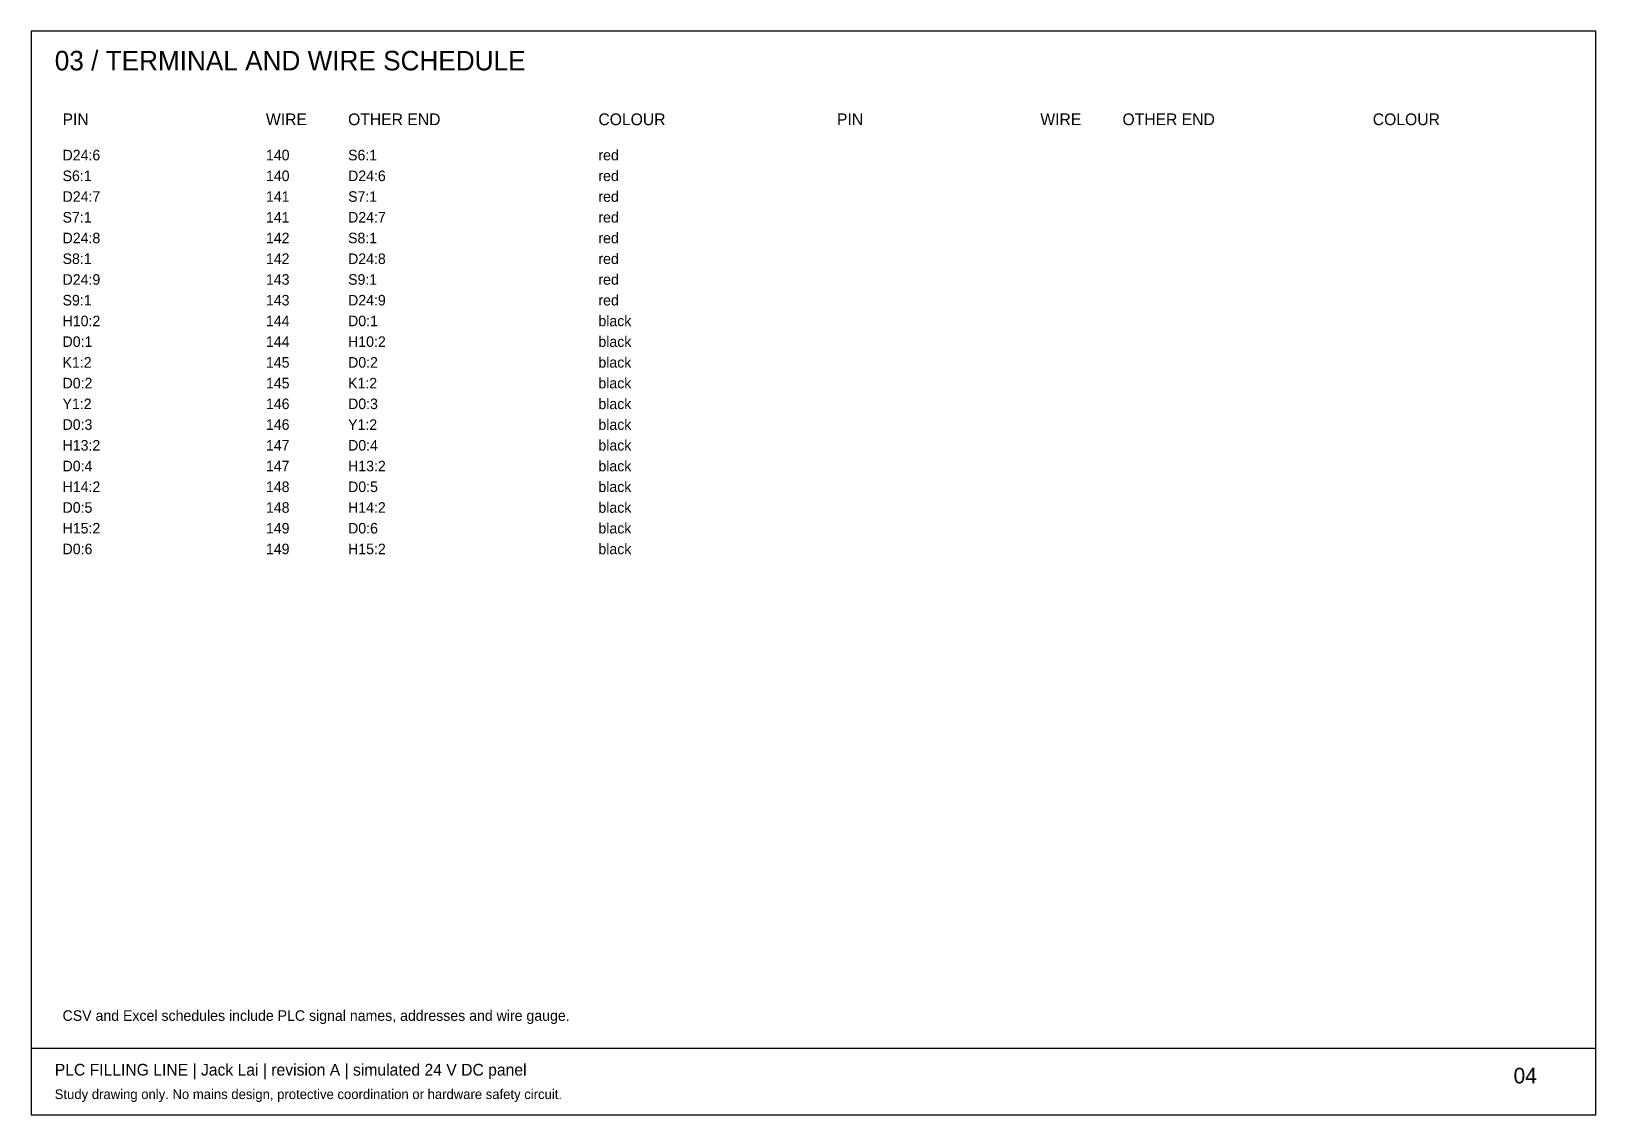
# Paper-space layout 'Terminals2' of a CAD drawing. Header units: millimetres. Extents: x 10 to 410, y 10 to 287.
import ezdxf

# ---------------------------------------------------------------- set-up
doc = ezdxf.new("R2010")
doc.units = ezdxf.units.MM

psp = doc.layouts.new('Terminals2')

# ---------------------------------------------------------------- linework, layer by layer
psp.add_line((10, 27), (410, 27))
psp.add_lwpolyline([(10, 10), (410, 10), (410, 287), (10, 287)], close=True)

# ---------------------------------------------------------------- texts
for s, height, p in [('03 / TERMINAL AND WIRE SCHEDULE', 5, (16, 277)), ('PIN', 3, (18, 263)), ('WIRE', 3, (70, 263)), ('OTHER END', 3, (91, 263)), ('COLOUR', 3, (155, 263)), ('PIN', 3, (216, 263)), ('WIRE', 3, (268, 263)), ('OTHER END', 3, (289, 263)), ('COLOUR', 3, (353, 263)), ('D24:6', 2.7, (18, 254)), ('140', 2.7, (70, 254)), ('S6:1', 2.7, (91, 254)), ('red', 2.7, (155, 254)), ('S6:1', 2.7, (18, 248.7)), ('140', 2.7, (70, 248.7)), ('D24:6', 2.7, (91, 248.7)), ('red', 2.7, (155, 248.7)), ('D24:7', 2.7, (18, 243.4)), ('141', 2.7, (70, 243.4)), ('S7:1', 2.7, (91, 243.4)), ('red', 2.7, (155, 243.4)), ('S7:1', 2.7, (18, 238.1)), ('141', 2.7, (70, 238.1)), ('D24:7', 2.7, (91, 238.1)), ('red', 2.7, (155, 238.1)), ('D24:8', 2.7, (18, 232.8)), ('142', 2.7, (70, 232.8)), ('S8:1', 2.7, (91, 232.8)), ('red', 2.7, (155, 232.8)), ('S8:1', 2.7, (18, 227.5)), ('142', 2.7, (70, 227.5)), ('D24:8', 2.7, (91, 227.5)), ('red', 2.7, (155, 227.5)), ('D24:9', 2.7, (18, 222.2)), ('143', 2.7, (70, 222.2)), ('S9:1', 2.7, (91, 222.2)), ('red', 2.7, (155, 222.2)), ('S9:1', 2.7, (18, 216.9)), ('143', 2.7, (70, 216.9)), ('D24:9', 2.7, (91, 216.9)), ('red', 2.7, (155, 216.9)), ('H10:2', 2.7, (18, 211.6)), ('144', 2.7, (70, 211.6)), ('D0:1', 2.7, (91, 211.6)), ('black', 2.7, (155, 211.6)), ('D0:1', 2.7, (18, 206.3)), ('144', 2.7, (70, 206.3)), ('H10:2', 2.7, (91, 206.3)), ('black', 2.7, (155, 206.3)), ('K1:2', 2.7, (18, 201)), ('145', 2.7, (70, 201)), ('D0:2', 2.7, (91, 201)), ('black', 2.7, (155, 201)), ('D0:2', 2.7, (18, 195.7)), ('145', 2.7, (70, 195.7)), ('K1:2', 2.7, (91, 195.7)), ('black', 2.7, (155, 195.7)), ('Y1:2', 2.7, (18, 190.4)), ('146', 2.7, (70, 190.4)), ('D0:3', 2.7, (91, 190.4)), ('black', 2.7, (155, 190.4)), ('D0:3', 2.7, (18, 185.1)), ('146', 2.7, (70, 185.1)), ('Y1:2', 2.7, (91, 185.1)), ('black', 2.7, (155, 185.1)), ('H13:2', 2.7, (18, 179.8)), ('147', 2.7, (70, 179.8)), ('D0:4', 2.7, (91, 179.8)), ('black', 2.7, (155, 179.8)), ('D0:4', 2.7, (18, 174.5)), ('147', 2.7, (70, 174.5)), ('H13:2', 2.7, (91, 174.5)), ('black', 2.7, (155, 174.5)), ('black', 2.7, (155, 169.2)), ('H14:2', 2.7, (18, 169.2)), ('148', 2.7, (70, 169.2)), ('D0:5', 2.7, (91, 169.2)), ('D0:5', 2.7, (18, 163.9)), ('148', 2.7, (70, 163.9)), ('H14:2', 2.7, (91, 163.9)), ('black', 2.7, (155, 163.9)), ('H15:2', 2.7, (18, 158.6)), ('149', 2.7, (70, 158.6)), ('D0:6', 2.7, (91, 158.6)), ('black', 2.7, (155, 158.6)), ('D0:6', 2.7, (18, 153.3)), ('149', 2.7, (70, 153.3)), ('H15:2', 2.7, (91, 153.3)), ('black', 2.7, (155, 153.3)), ('CSV and Excel schedules include PLC signal names, addresses and wire gauge.', 2.7, (18, 34)), ('PLC FILLING LINE | Jack Lai | revision A | simulated 24 V DC panel', 3, (16, 20)), ('04', 4, (389, 18)), ('Study drawing only. No mains design, protective coordination or hardware safety circuit.', 2.5, (16, 14))]:
    psp.add_text(s, height=height).set_placement(p)

doc.saveas('drawing.dxf')
